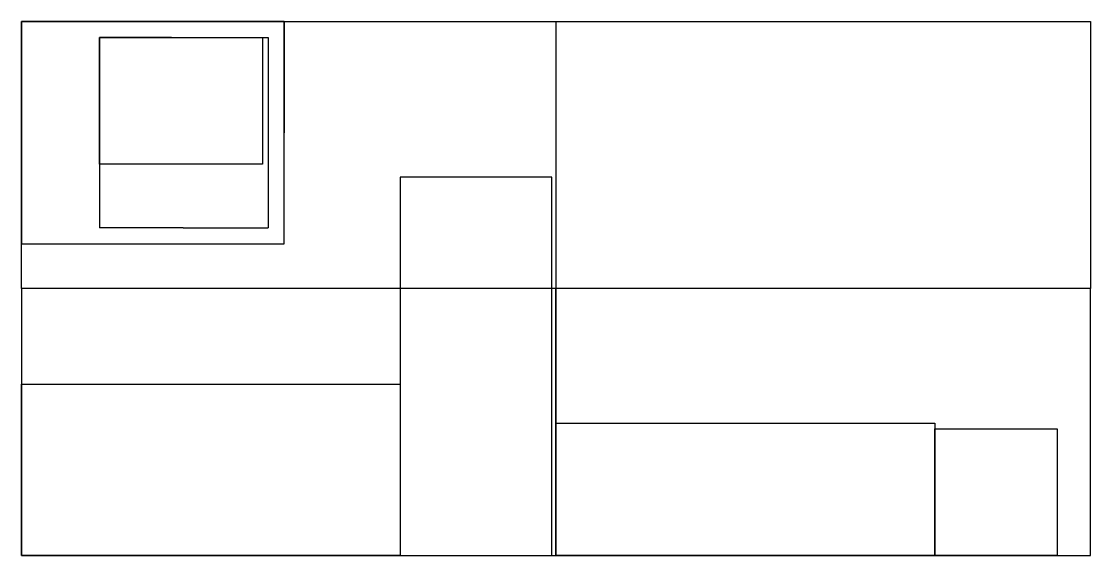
# Model space of a CAD drawing. Header units: millimetres. Extents: x 220 to 5020, y -962 to 1438.
import ezdxf

# ---------------------------------------------------------------- set-up
doc = ezdxf.new("R2010")
doc.units = ezdxf.units.MM

msp = doc.modelspace()

# ---------------------------------------------------------------- linework, layer by layer
for p, q in [((220.3, 237.7), (220.3, 1437.7)), ((220.3, 1437.7), (2620.3, 1437.7)), ((2620.3, 1437.7), (2620.3, 237.7)), ((2620.3, 1437.7), (5020.3, 1437.7)), ((5020.3, 1437.7), (5020.3, 237.7)), ((220.3, 237.7), (220.3, -962.3)), ((2620.3, 237.7), (220.3, 237.7)), ((2620.3, -962.3), (2620.3, 237.7)), ((2620.3, 237.7), (2620.3, -962.3)), ((5020.3, 237.7), (2620.3, 237.7)), ((5020.3, -962.3), (5020.3, 237.7)), ((220.3, -962.3), (2620.3, -962.3)), ((2620.3, -962.3), (5020.3, -962.3))]:
    msp.add_line(p, q)
at = {"color": 177, "true_color": 0x293189}
for p, q in [((220.3, 1437.7), (220.3, 437.7)), ((1400.3, 1437.7), (220.3, 1437.7)), ((1400.3, 437.7), (1400.3, 1437.7)), ((1400.3, 1437.7), (1400.3, 937.7)), ((894.3, 1365.7), (571.7, 1365.7)), ((571.7, 1365.7), (571.7, 509.7)), ((894.3, 1365.7), (1328.3, 1365.7)), ((1328.3, 1365.7), (1328.3, 509.7)), ((946.5, 509.7), (571.7, 509.7)), ((946.5, 509.7), (1328.3, 509.7)), ((220.3, 437.7), (1400.3, 437.7))]:
    msp.add_line(p, q, dxfattribs=at)
at = {"color": 244, "true_color": 0x991b1e}
for p, q in [((571.7, 1365.7), (1302.7, 1365.7)), ((571.7, 795.7), (571.7, 1365.7)), ((1302.7, 1365.7), (1302.7, 795.7)), ((1302.7, 795.7), (571.7, 795.7))]:
    msp.add_line(p, q, dxfattribs=at)
at = {"color": 219, "true_color": 0x642165}
for p, q in [((2601.3, 737.7), (1920.3, 737.7)), ((1920.3, 737.7), (1920.3, -962.3)), ((2601.3, -962.3), (2601.3, 737.7)), ((1920.3, -962.3), (2601.3, -962.3))]:
    msp.add_line(p, q, dxfattribs=at)
at = {"color": 40, "true_color": 0xf8d731}
for p, q in [((220.3, -962.3), (220.3, -192.3)), ((220.3, -192.3), (1920.3, -192.3)), ((1920.3, -192.3), (1920.3, -962.3)), ((1920.3, -962.3), (220.3, -962.3))]:
    msp.add_line(p, q, dxfattribs=at)
at = {"color": 32, "true_color": 0xcd6928}
for p, q in [((2620.3, -962.3), (2620.3, -367.3)), ((2620.3, -367.3), (4320.3, -367.3)), ((4320.3, -367.3), (4320.3, -962.3)), ((4320.3, -962.3), (2620.3, -962.3))]:
    msp.add_line(p, q, dxfattribs=at)
at = {"color": 30, "true_color": 0xf26722}
for p, q in [((4320.3, -962.3), (4320.3, -392.3)), ((4320.3, -392.3), (4870.3, -392.3)), ((4870.3, -392.3), (4870.3, -962.3)), ((4870.3, -962.3), (4320.3, -962.3))]:
    msp.add_line(p, q, dxfattribs=at)

doc.saveas('drawing.dxf')
